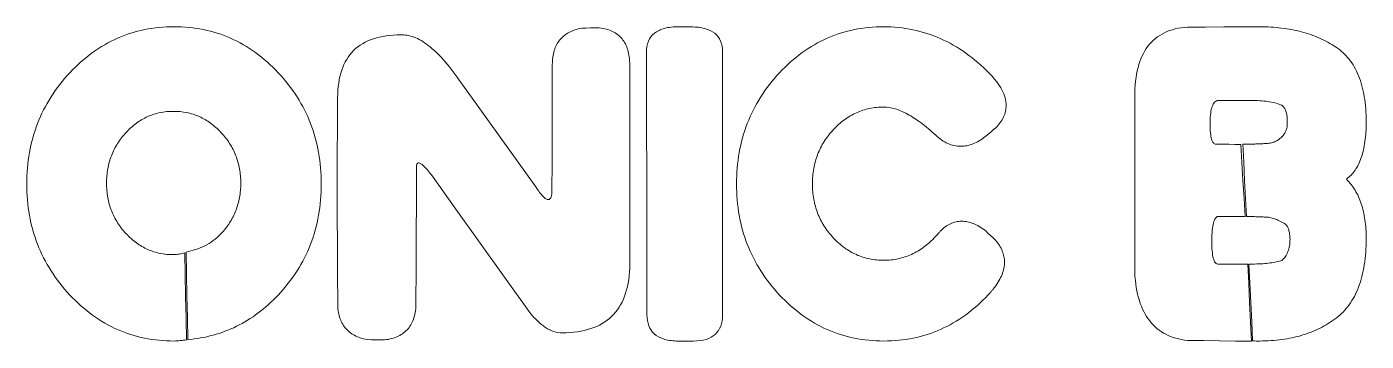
# Model space of a CAD drawing. Header units: millimetres. Extents: x 8 to 95, y 4 to 126.
# Drawn here: x 36.85 to 44.9, y 61.23 to 63.12 of the extents above; entities that cross this region are included whole.
import ezdxf

# ---------------------------------------------------------------- set-up
doc = ezdxf.new("R2010")
doc.units = ezdxf.units.MM
doc.header["$MEASUREMENT"] = 0
doc.layers.add('text outlines', color=7, linetype='Continuous', lineweight=0)

# ---------------------------------------------------------------- blocks, each defined once
blk = doc.blocks.new('Block_2')
at = {"layer": 'text outlines', "color": 7, "lineweight": 9}
for points, knots in [([(38.6173, 62.1782), (38.6173, 62.2435), (38.6119, 62.3065), (38.6011, 62.3671), (38.5903, 62.4277), (38.5741, 62.4858), (38.5526, 62.5416), (38.531, 62.5974), (38.504, 62.6507), (38.4717, 62.7017), (38.4393, 62.7526), (38.4015, 62.8011), (38.3584, 62.8472), (38.3152, 62.8934), (38.2698, 62.9337), (38.2222, 62.9683), (38.1745, 63.0029), (38.1246, 63.0317), (38.0725, 63.0548), (38.0203, 63.0778), (37.9659, 63.0951), (37.9093, 63.1066), (37.8526, 63.1181), (37.7937, 63.1238), (37.7326, 63.1238), (37.6714, 63.1238), (37.6125, 63.1181), (37.5558, 63.1066), (37.4991, 63.0951), (37.4447, 63.0778), (37.3925, 63.0548), (37.3404, 63.0317), (37.2905, 63.0029), (37.2428, 62.9683), (37.1952, 62.9337), (37.1498, 62.8934), (37.1066, 62.8472), (37.0635, 62.8011), (37.0257, 62.7526), (36.9933, 62.7017), (36.961, 62.6507), (36.934, 62.5974), (36.9124, 62.5416), (36.8909, 62.4858), (36.8747, 62.4277), (36.8639, 62.3671), (36.8531, 62.3065), (36.8477, 62.2435), (36.8477, 62.1782), (36.8477, 62.1129), (36.8531, 62.05), (36.8639, 61.9895), (36.8747, 61.9291), (36.8909, 61.871), (36.9124, 61.8153), (36.934, 61.7596), (36.961, 61.7063), (36.9933, 61.6554), (37.0257, 61.6045), (37.0635, 61.556), (37.1066, 61.5098), (37.1498, 61.4637), (37.1952, 61.4234), (37.2428, 61.3888), (37.2905, 61.3543), (37.3404, 61.3254), (37.3925, 61.3024), (37.4447, 61.2793), (37.4991, 61.262), (37.5558, 61.2505), (37.6125, 61.2389), (37.6714, 61.2332), (37.7326, 61.2332), (37.7397, 61.2332), (37.7462, 61.2334), (37.7524, 61.2339), (37.7586, 61.2343), (37.7644, 61.235), (37.7702, 61.2357), (37.776, 61.2364), (37.7818, 61.2371), (37.7878, 61.2379), (37.7939, 61.2387), (37.8002, 61.2394), (37.8071, 61.24), (37.8071, 61.24), (37.8047, 61.371), (37.8047, 61.371), (37.8047, 61.371), (37.8023, 61.5019), (37.8023, 61.5019), (37.8023, 61.5019), (37.7999, 61.6328), (37.7999, 61.6328), (37.7999, 61.6328), (37.7975, 61.7637), (37.7975, 61.7637), (37.7911, 61.7624), (37.7853, 61.7611), (37.7798, 61.7598), (37.7743, 61.7585), (37.7691, 61.7573), (37.7638, 61.7563), (37.7585, 61.7552), (37.7532, 61.7543), (37.7474, 61.7537), (37.7417, 61.7531), (37.7355, 61.7527), (37.7286, 61.7527), (37.7009, 61.7527), (37.6743, 61.7553), (37.6486, 61.7606), (37.6229, 61.7658), (37.5983, 61.7737), (37.5746, 61.7842), (37.5509, 61.7947), (37.5283, 61.8079), (37.5067, 61.8236), (37.485, 61.8394), (37.4644, 61.8578), (37.4447, 61.8788), (37.4251, 61.8997), (37.4079, 61.9217), (37.3932, 61.9449), (37.3785, 61.968), (37.3662, 61.9922), (37.3564, 62.0175), (37.3466, 62.0428), (37.3392, 62.0692), (37.3343, 62.0966), (37.3294, 62.1241), (37.3269, 62.1527), (37.3269, 62.1823), (37.3269, 62.2121), (37.3294, 62.2408), (37.3343, 62.2685), (37.3392, 62.2961), (37.3466, 62.3227), (37.3564, 62.3482), (37.3662, 62.3737), (37.3785, 62.3981), (37.3932, 62.4214), (37.4079, 62.4448), (37.4251, 62.467), (37.4447, 62.4882), (37.4644, 62.5093), (37.485, 62.5278), (37.5067, 62.5436), (37.5283, 62.5595), (37.5509, 62.5727), (37.5746, 62.5833), (37.5983, 62.5938), (37.6229, 62.6018), (37.6486, 62.6071), (37.6743, 62.6123), (37.7009, 62.615), (37.7286, 62.615), (37.7565, 62.615), (37.7833, 62.6123), (37.8092, 62.6071), (37.835, 62.6018), (37.8598, 62.5938), (37.8837, 62.5833), (37.9075, 62.5727), (37.9303, 62.5595), (37.9521, 62.5436), (37.9739, 62.5278), (37.9948, 62.5093), (38.0146, 62.4882), (38.0344, 62.467), (38.0517, 62.4448), (38.0666, 62.4214), (38.0814, 62.3981), (38.0938, 62.3737), (38.1037, 62.3482), (38.1136, 62.3227), (38.121, 62.2961), (38.126, 62.2685), (38.1309, 62.2408), (38.1334, 62.2121), (38.1334, 62.1823), (38.1334, 62.1527), (38.1309, 62.1241), (38.126, 62.0966), (38.121, 62.0692), (38.1136, 62.0428), (38.1037, 62.0175), (38.0938, 61.9922), (38.0814, 61.968), (38.0666, 61.9449), (38.0517, 61.9217), (38.0344, 61.8997), (38.0146, 61.8788), (37.9996, 61.863), (37.984, 61.8491), (37.9676, 61.837), (37.9513, 61.8249), (37.9343, 61.8145), (37.9167, 61.8057), (37.8992, 61.7968), (37.881, 61.7894), (37.8624, 61.7832), (37.8438, 61.7771), (37.8247, 61.7722), (37.8053, 61.7683), (37.8053, 61.7683), (37.8077, 61.6365), (37.8077, 61.6365), (37.8077, 61.6365), (37.8102, 61.5048), (37.8102, 61.5048), (37.8102, 61.5048), (37.8127, 61.373), (37.8127, 61.373), (37.8127, 61.373), (37.8152, 61.2413), (37.8152, 61.2413), (37.8673, 61.246), (37.9178, 61.255), (37.9666, 61.2684), (38.0154, 61.2817), (38.0625, 61.2994), (38.1078, 61.3216), (38.1532, 61.3438), (38.1968, 61.3705), (38.2385, 61.4019), (38.2803, 61.4332), (38.3203, 61.4691), (38.3584, 61.5098), (38.4015, 61.556), (38.4393, 61.6045), (38.4717, 61.6554), (38.504, 61.7063), (38.531, 61.7596), (38.5526, 61.8153), (38.5741, 61.871), (38.5903, 61.9291), (38.6011, 61.9895), (38.6119, 62.05), (38.6173, 62.1129), (38.6173, 62.1782)], [0, 0, 0, 0, 1, 1, 1, 2, 2, 2, 3, 3, 3, 4, 4, 4, 5, 5, 5, 6, 6, 6, 7, 7, 7, 8, 8, 8, 9, 9, 9, 10, 10, 10, 11, 11, 11, 12, 12, 12, 13, 13, 13, 14, 14, 14, 15, 15, 15, 16, 16, 16, 17, 17, 17, 18, 18, 18, 19, 19, 19, 20, 20, 20, 21, 21, 21, 22, 22, 22, 23, 23, 23, 24, 24, 24, 25, 25, 25, 26, 26, 26, 27, 27, 27, 28, 28, 28, 29, 29, 29, 30, 30, 30, 31, 31, 31, 32, 32, 32, 33, 33, 33, 34, 34, 34, 35, 35, 35, 36, 36, 36, 37, 37, 37, 38, 38, 38, 39, 39, 39, 40, 40, 40, 41, 41, 41, 42, 42, 42, 43, 43, 43, 44, 44, 44, 45, 45, 45, 46, 46, 46, 47, 47, 47, 48, 48, 48, 49, 49, 49, 50, 50, 50, 51, 51, 51, 52, 52, 52, 53, 53, 53, 54, 54, 54, 55, 55, 55, 56, 56, 56, 57, 57, 57, 58, 58, 58, 59, 59, 59, 60, 60, 60, 61, 61, 61, 62, 62, 62, 63, 63, 63, 64, 64, 64, 65, 65, 65, 66, 66, 66, 67, 67, 67, 68, 68, 68, 69, 69, 69, 70, 70, 70, 71, 71, 71, 72, 72, 72, 73, 73, 73, 74, 74, 74, 75, 75, 75, 76, 76, 76, 77, 77, 77, 78, 78, 78, 79, 79, 79, 80, 80, 80, 80]), ([(40.4707, 61.6724), (40.4682, 61.6078), (40.4577, 61.5513), (40.4395, 61.5027), (40.4213, 61.4542), (40.3952, 61.4136), (40.3613, 61.3811), (40.3274, 61.3486), (40.2857, 61.3241), (40.2362, 61.3076), (40.1866, 61.2911), (40.1292, 61.2826), (40.064, 61.2821), (40.0476, 61.2821), (40.0311, 61.2848), (40.0146, 61.2903), (39.998, 61.2958), (39.9813, 61.3039), (39.9646, 61.3149), (39.9479, 61.3258), (39.931, 61.3394), (39.9141, 61.3558), (39.8972, 61.3721), (39.8803, 61.3912), (39.8632, 61.413), (39.8632, 61.413), (39.7171, 61.6178), (39.7171, 61.6178), (39.7171, 61.6178), (39.571, 61.8226), (39.571, 61.8226), (39.571, 61.8226), (39.4249, 62.0274), (39.4249, 62.0274), (39.4249, 62.0274), (39.2787, 62.2322), (39.2787, 62.2322), (39.2694, 62.2444), (39.2608, 62.255), (39.2529, 62.2641), (39.245, 62.2732), (39.2379, 62.2808), (39.2314, 62.2868), (39.225, 62.2929), (39.2193, 62.2974), (39.2143, 62.3004), (39.2094, 62.3034), (39.2051, 62.3049), (39.2016, 62.3049), (39.1996, 62.3049), (39.1979, 62.3045), (39.1964, 62.3036), (39.1949, 62.3027), (39.1936, 62.3013), (39.1926, 62.2995), (39.1915, 62.2976), (39.1907, 62.2953), (39.1901, 62.2926), (39.1895, 62.2898), (39.1891, 62.2866), (39.189, 62.2829), (39.189, 62.2829), (39.1883, 62.0779), (39.1883, 62.0779), (39.1883, 62.0779), (39.1875, 61.8729), (39.1875, 61.8729), (39.1875, 61.8729), (39.1868, 61.6679), (39.1868, 61.6679), (39.1868, 61.6679), (39.1861, 61.463), (39.1861, 61.463), (39.1859, 61.4296), (39.1818, 61.4), (39.1739, 61.374), (39.166, 61.348), (39.1542, 61.3258), (39.1385, 61.3072), (39.1228, 61.2885), (39.1032, 61.2736), (39.0797, 61.2624), (39.0563, 61.2511), (39.0289, 61.2436), (38.9976, 61.2397), (38.9976, 61.2397), (38.9713, 61.2402), (38.9713, 61.2402), (38.9713, 61.2402), (38.945, 61.2407), (38.945, 61.2407), (38.945, 61.2407), (38.9187, 61.2413), (38.9187, 61.2413), (38.9187, 61.2413), (38.8924, 61.2418), (38.8924, 61.2418), (38.8633, 61.2472), (38.8377, 61.2558), (38.8158, 61.2676), (38.7939, 61.2794), (38.7756, 61.2944), (38.7609, 61.3126), (38.7461, 61.3308), (38.735, 61.3521), (38.7275, 61.3767), (38.7199, 61.4012), (38.716, 61.4289), (38.7156, 61.4599), (38.7156, 61.4599), (38.7149, 61.635), (38.7149, 61.635), (38.7149, 61.635), (38.7142, 61.8101), (38.7142, 61.8101), (38.7142, 61.8101), (38.7134, 61.9851), (38.7134, 61.9851), (38.7134, 61.9851), (38.7127, 62.1602), (38.7127, 62.1602), (38.7127, 62.1602), (38.7127, 62.1652), (38.7127, 62.1652), (38.7127, 62.1652), (38.7127, 62.1702), (38.7127, 62.1702), (38.7127, 62.1702), (38.7127, 62.1752), (38.7127, 62.1752), (38.7127, 62.1752), (38.7127, 62.1802), (38.7127, 62.1802), (38.7127, 62.2031), (38.7128, 62.2311), (38.7129, 62.2641), (38.713, 62.297), (38.7131, 62.3351), (38.7133, 62.3781), (38.7135, 62.4211), (38.7138, 62.4692), (38.7141, 62.5223), (38.7144, 62.5754), (38.7147, 62.6335), (38.7151, 62.6966), (38.7156, 62.7598), (38.7238, 62.815), (38.7398, 62.8623), (38.7559, 62.9097), (38.7797, 62.9491), (38.8114, 62.9807), (38.8431, 63.0122), (38.8826, 63.0358), (38.9299, 63.0516), (38.9772, 63.0674), (39.0323, 63.0753), (39.0953, 63.0753), (39.0953, 63.0753), (39.0972, 63.0753), (39.0972, 63.0753), (39.0972, 63.0753), (39.0992, 63.0753), (39.0992, 63.0753), (39.0992, 63.0753), (39.1011, 63.0753), (39.1011, 63.0753), (39.1011, 63.0753), (39.103, 63.0753), (39.103, 63.0753), (39.1294, 63.0753), (39.1566, 63.0692), (39.1847, 63.0572), (39.2127, 63.0451), (39.2415, 63.027), (39.2711, 63.0029), (39.3007, 62.9787), (39.3311, 62.9486), (39.3624, 62.9123), (39.3936, 62.8761), (39.4256, 62.8338), (39.4584, 62.7855), (39.4584, 62.7855), (39.5702, 62.6292), (39.5702, 62.6292), (39.5702, 62.6292), (39.682, 62.4729), (39.682, 62.4729), (39.682, 62.4729), (39.7938, 62.3166), (39.7938, 62.3166), (39.7938, 62.3166), (39.9056, 62.1602), (39.9056, 62.1602), (39.914, 62.1475), (39.9218, 62.1364), (39.9292, 62.1268), (39.9365, 62.1173), (39.9433, 62.1094), (39.9496, 62.1031), (39.9558, 62.0967), (39.9616, 62.092), (39.9668, 62.0888), (39.9721, 62.0857), (39.9768, 62.0841), (39.981, 62.0841), (39.9841, 62.0841), (39.9868, 62.085), (39.9893, 62.0868), (39.9917, 62.0885), (39.9939, 62.0912), (39.9957, 62.0948), (39.9976, 62.0984), (39.9992, 62.1028), (40.0004, 62.1082), (40.0016, 62.1136), (40.0026, 62.1199), (40.0032, 62.1272), (40.0032, 62.1272), (40.0037, 62.3198), (40.0037, 62.3198), (40.0037, 62.3198), (40.0042, 62.5123), (40.0042, 62.5123), (40.0042, 62.5123), (40.0047, 62.7049), (40.0047, 62.7049), (40.0047, 62.7049), (40.0051, 62.8975), (40.0051, 62.8975), (40.0054, 62.9284), (40.0093, 62.9561), (40.0169, 62.9806), (40.0244, 63.0052), (40.0355, 63.0265), (40.0502, 63.0446), (40.065, 63.0628), (40.0833, 63.0778), (40.1052, 63.0896), (40.1272, 63.1014), (40.1527, 63.1101), (40.1819, 63.1156), (40.1819, 63.1156), (40.2082, 63.1161), (40.2082, 63.1161), (40.2082, 63.1161), (40.2345, 63.1166), (40.2345, 63.1166), (40.2345, 63.1166), (40.2608, 63.1171), (40.2608, 63.1171), (40.2608, 63.1171), (40.2871, 63.1176), (40.2871, 63.1176), (40.3176, 63.1139), (40.3442, 63.1065), (40.3671, 63.0954), (40.39, 63.0843), (40.409, 63.0695), (40.4243, 63.051), (40.4396, 63.0325), (40.4512, 63.0102), (40.4589, 62.9843), (40.4666, 62.9584), (40.4706, 62.9288), (40.4707, 62.8954), (40.4707, 62.8954), (40.4707, 62.5897), (40.4707, 62.5897), (40.4707, 62.5897), (40.4707, 62.2839), (40.4707, 62.2839), (40.4707, 62.2839), (40.4707, 61.9782), (40.4707, 61.9782), (40.4707, 61.9782), (40.4707, 61.6724), (40.4707, 61.6724)], [0, 0, 0, 0, 1, 1, 1, 2, 2, 2, 3, 3, 3, 4, 4, 4, 5, 5, 5, 6, 6, 6, 7, 7, 7, 8, 8, 8, 9, 9, 9, 10, 10, 10, 11, 11, 11, 12, 12, 12, 13, 13, 13, 14, 14, 14, 15, 15, 15, 16, 16, 16, 17, 17, 17, 18, 18, 18, 19, 19, 19, 20, 20, 20, 21, 21, 21, 22, 22, 22, 23, 23, 23, 24, 24, 24, 25, 25, 25, 26, 26, 26, 27, 27, 27, 28, 28, 28, 29, 29, 29, 30, 30, 30, 31, 31, 31, 32, 32, 32, 33, 33, 33, 34, 34, 34, 35, 35, 35, 36, 36, 36, 37, 37, 37, 38, 38, 38, 39, 39, 39, 40, 40, 40, 41, 41, 41, 42, 42, 42, 43, 43, 43, 44, 44, 44, 45, 45, 45, 46, 46, 46, 47, 47, 47, 48, 48, 48, 49, 49, 49, 50, 50, 50, 51, 51, 51, 52, 52, 52, 53, 53, 53, 54, 54, 54, 55, 55, 55, 56, 56, 56, 57, 57, 57, 58, 58, 58, 59, 59, 59, 60, 60, 60, 61, 61, 61, 62, 62, 62, 63, 63, 63, 64, 64, 64, 65, 65, 65, 66, 66, 66, 67, 67, 67, 68, 68, 68, 69, 69, 69, 70, 70, 70, 71, 71, 71, 72, 72, 72, 73, 73, 73, 74, 74, 74, 75, 75, 75, 76, 76, 76, 77, 77, 77, 78, 78, 78, 79, 79, 79, 80, 80, 80, 81, 81, 81, 82, 82, 82, 83, 83, 83, 84, 84, 84, 85, 85, 85, 86, 86, 86, 87, 87, 87, 88, 88, 88, 89, 89, 89, 90, 90, 90, 91, 91, 91, 92, 92, 92, 92]), ([(41.0282, 61.393), (41.028, 61.3664), (41.0242, 61.3431), (41.0169, 61.3231), (41.0095, 61.3032), (40.9985, 61.2865), (40.984, 61.2732), (40.9694, 61.2598), (40.9512, 61.2498), (40.9294, 61.2432), (40.9077, 61.2365), (40.8823, 61.2332), (40.8533, 61.2332), (40.8533, 61.2332), (40.8275, 61.2332), (40.8275, 61.2332), (40.8275, 61.2332), (40.8016, 61.2332), (40.8016, 61.2332), (40.8016, 61.2332), (40.7758, 61.2332), (40.7758, 61.2332), (40.7758, 61.2332), (40.75, 61.2332), (40.75, 61.2332), (40.7206, 61.2343), (40.695, 61.2384), (40.673, 61.2456), (40.651, 61.2527), (40.6327, 61.2629), (40.618, 61.2761), (40.6034, 61.2894), (40.5924, 61.3056), (40.5851, 61.3249), (40.5778, 61.3442), (40.5741, 61.3666), (40.5741, 61.392), (40.5741, 61.392), (40.5731, 61.7861), (40.5731, 61.7861), (40.5731, 61.7861), (40.5722, 62.1802), (40.5722, 62.1802), (40.5722, 62.1802), (40.5713, 62.5743), (40.5713, 62.5743), (40.5713, 62.5743), (40.5703, 62.9685), (40.5703, 62.9685), (40.5703, 62.9944), (40.5744, 63.0171), (40.5825, 63.0365), (40.5906, 63.0559), (40.6028, 63.0721), (40.619, 63.085), (40.6353, 63.098), (40.6556, 63.1077), (40.68, 63.1141), (40.7043, 63.1206), (40.7328, 63.1238), (40.7653, 63.1238), (40.7653, 63.1238), (40.7837, 63.1236), (40.7837, 63.1236), (40.7837, 63.1236), (40.8021, 63.1233), (40.8021, 63.1233), (40.8021, 63.1233), (40.8205, 63.1231), (40.8205, 63.1231), (40.8205, 63.1231), (40.8389, 63.1228), (40.8389, 63.1228), (40.8704, 63.1228), (40.898, 63.1197), (40.9216, 63.1134), (40.9453, 63.1071), (40.965, 63.0976), (40.9808, 63.085), (40.9966, 63.0724), (41.0084, 63.0567), (41.0163, 63.0378), (41.0242, 63.0189), (41.0282, 62.9968), (41.0282, 62.9716), (41.0282, 62.9716), (41.0282, 62.5769), (41.0282, 62.5769), (41.0282, 62.5769), (41.0282, 62.1823), (41.0282, 62.1823), (41.0282, 62.1823), (41.0282, 61.7877), (41.0282, 61.7877), (41.0282, 61.7877), (41.0282, 61.393), (41.0282, 61.393)], [0, 0, 0, 0, 1, 1, 1, 2, 2, 2, 3, 3, 3, 4, 4, 4, 5, 5, 5, 6, 6, 6, 7, 7, 7, 8, 8, 8, 9, 9, 9, 10, 10, 10, 11, 11, 11, 12, 12, 12, 13, 13, 13, 14, 14, 14, 15, 15, 15, 16, 16, 16, 17, 17, 17, 18, 18, 18, 19, 19, 19, 20, 20, 20, 21, 21, 21, 22, 22, 22, 23, 23, 23, 24, 24, 24, 25, 25, 25, 26, 26, 26, 27, 27, 27, 28, 28, 28, 29, 29, 29, 30, 30, 30, 31, 31, 31, 32, 32, 32, 32]), ([(42.6623, 61.556), (42.6576, 61.5501), (42.6533, 61.5448), (42.6494, 61.54), (42.6454, 61.5351), (42.6419, 61.5308), (42.6387, 61.527), (42.6354, 61.5232), (42.6326, 61.52), (42.6301, 61.5172), (42.6276, 61.5145), (42.6255, 61.5122), (42.6238, 61.5105), (42.5804, 61.4643), (42.5349, 61.4239), (42.4871, 61.3893), (42.4393, 61.3546), (42.3893, 61.3257), (42.3371, 61.3026), (42.2848, 61.2795), (42.2304, 61.2621), (42.1737, 61.2505), (42.117, 61.239), (42.0581, 61.2332), (41.9969, 61.2332), (41.9357, 61.2332), (41.8768, 61.2389), (41.8201, 61.2505), (41.7634, 61.262), (41.709, 61.2793), (41.6569, 61.3024), (41.6047, 61.3254), (41.5548, 61.3543), (41.5071, 61.3888), (41.4595, 61.4234), (41.4141, 61.4637), (41.3709, 61.5098), (41.3278, 61.556), (41.29, 61.6045), (41.2577, 61.6554), (41.2253, 61.7063), (41.1983, 61.7596), (41.1768, 61.8153), (41.1552, 61.871), (41.139, 61.9291), (41.1282, 61.9895), (41.1174, 62.05), (41.112, 62.1129), (41.112, 62.1782), (41.112, 62.2435), (41.1174, 62.3065), (41.1282, 62.3671), (41.139, 62.4277), (41.1552, 62.4858), (41.1768, 62.5416), (41.1983, 62.5974), (41.2253, 62.6507), (41.2577, 62.7017), (41.29, 62.7526), (41.3278, 62.8011), (41.3709, 62.8472), (41.4141, 62.8934), (41.4595, 62.9337), (41.5071, 62.9683), (41.5548, 63.0029), (41.6047, 63.0317), (41.6569, 63.0548), (41.709, 63.0778), (41.7634, 63.0951), (41.8201, 63.1066), (41.8768, 63.1181), (41.9357, 63.1238), (41.9969, 63.1238), (42.0573, 63.1237), (42.1157, 63.1177), (42.1723, 63.1059), (42.2289, 63.0941), (42.2837, 63.0765), (42.3366, 63.053), (42.3894, 63.0296), (42.4405, 63.0004), (42.4896, 62.9653), (42.5388, 62.9303), (42.5861, 62.8894), (42.6315, 62.8427), (42.6482, 62.8259), (42.6628, 62.8093), (42.6754, 62.793), (42.6879, 62.7766), (42.6984, 62.7604), (42.7068, 62.7445), (42.7152, 62.7285), (42.7214, 62.7128), (42.7256, 62.6972), (42.7298, 62.6817), (42.7319, 62.6663), (42.7319, 62.6512), (42.7319, 62.6391), (42.7306, 62.6272), (42.7281, 62.6156), (42.7255, 62.6039), (42.7216, 62.5924), (42.7164, 62.5811), (42.7113, 62.5699), (42.7048, 62.5588), (42.6971, 62.5479), (42.6894, 62.537), (42.6804, 62.5263), (42.6701, 62.5158), (42.6701, 62.5158), (42.6546, 62.5028), (42.6546, 62.5028), (42.6546, 62.5028), (42.6392, 62.4898), (42.6392, 62.4898), (42.6392, 62.4898), (42.6237, 62.4768), (42.6237, 62.4768), (42.6237, 62.4768), (42.6083, 62.4638), (42.6083, 62.4638), (42.5955, 62.4539), (42.5829, 62.4452), (42.5703, 62.4378), (42.5577, 62.4304), (42.5452, 62.4242), (42.5327, 62.4193), (42.5202, 62.4143), (42.5078, 62.4106), (42.4954, 62.4082), (42.4831, 62.4057), (42.4708, 62.4045), (42.4586, 62.4045), (42.4453, 62.4045), (42.4323, 62.4059), (42.4195, 62.4087), (42.4066, 62.4115), (42.394, 62.4157), (42.3815, 62.4213), (42.3691, 62.4268), (42.3568, 62.4338), (42.3447, 62.4421), (42.3326, 62.4505), (42.3206, 62.4602), (42.3089, 62.4713), (42.2783, 62.4995), (42.2488, 62.5242), (42.2205, 62.5453), (42.1922, 62.5664), (42.1651, 62.5841), (42.1391, 62.5982), (42.1131, 62.6123), (42.0882, 62.6228), (42.0646, 62.6299), (42.0409, 62.637), (42.0183, 62.6405), (41.9969, 62.6405), (41.9674, 62.6405), (41.939, 62.6377), (41.9116, 62.632), (41.8843, 62.6264), (41.858, 62.6179), (41.8328, 62.6066), (41.8076, 62.5954), (41.7834, 62.5813), (41.7603, 62.5643), (41.7372, 62.5474), (41.7151, 62.5277), (41.6941, 62.5051), (41.6731, 62.4825), (41.6547, 62.4588), (41.6389, 62.4339), (41.6232, 62.4089), (41.61, 62.3828), (41.5995, 62.3556), (41.589, 62.3283), (41.5811, 62.2999), (41.5759, 62.2703), (41.5706, 62.2408), (41.568, 62.21), (41.568, 62.1782), (41.568, 62.1466), (41.5706, 62.1161), (41.5759, 62.0868), (41.5811, 62.0575), (41.5889, 62.0294), (41.5994, 62.0024), (41.6099, 61.9754), (41.6229, 61.9495), (41.6386, 61.9248), (41.6543, 61.9001), (41.6727, 61.8765), (41.6936, 61.854), (41.7145, 61.8315), (41.7365, 61.8118), (41.7596, 61.7949), (41.7827, 61.7781), (41.8069, 61.764), (41.8322, 61.7527), (41.8575, 61.7415), (41.8838, 61.733), (41.9113, 61.7274), (41.9388, 61.7217), (41.9673, 61.7189), (41.9969, 61.7189), (42.0265, 61.7189), (42.0552, 61.7219), (42.0829, 61.7278), (42.1107, 61.7338), (42.1375, 61.7427), (42.1634, 61.7546), (42.1893, 61.7665), (42.2143, 61.7814), (42.2384, 61.7993), (42.2625, 61.8172), (42.2856, 61.838), (42.3078, 61.8619), (42.3088, 61.8626), (42.3102, 61.8638), (42.3118, 61.8654), (42.3135, 61.867), (42.3155, 61.8692), (42.3178, 61.8718), (42.3201, 61.8744), (42.3228, 61.8776), (42.3258, 61.8812), (42.3289, 61.8848), (42.3322, 61.8889), (42.3359, 61.8936), (42.3457, 61.9036), (42.3558, 61.9123), (42.3661, 61.9199), (42.3764, 61.9274), (42.3869, 61.9337), (42.3977, 61.9387), (42.4085, 61.9438), (42.4195, 61.9476), (42.4308, 61.9501), (42.442, 61.9526), (42.4535, 61.9539), (42.4653, 61.9539), (42.4766, 61.9539), (42.488, 61.9527), (42.4995, 61.9504), (42.5111, 61.9481), (42.5227, 61.9446), (42.5346, 61.9399), (42.5464, 61.9352), (42.5584, 61.9294), (42.5705, 61.9223), (42.5826, 61.9153), (42.5948, 61.9071), (42.6072, 61.8977), (42.6072, 61.8977), (42.6227, 61.8829), (42.6227, 61.8829), (42.6227, 61.8829), (42.6381, 61.8681), (42.6381, 61.8681), (42.6381, 61.8681), (42.6536, 61.8533), (42.6536, 61.8533), (42.6536, 61.8533), (42.6691, 61.8385), (42.6691, 61.8385), (42.6779, 61.8281), (42.6857, 61.8175), (42.6923, 61.8069), (42.699, 61.7962), (42.7045, 61.7855), (42.709, 61.7747), (42.7134, 61.7638), (42.7167, 61.7528), (42.719, 61.7418), (42.7212, 61.7307), (42.7223, 61.7195), (42.7223, 61.7082), (42.7223, 61.6961), (42.721, 61.6838), (42.7185, 61.6714), (42.716, 61.659), (42.7123, 61.6465), (42.7073, 61.6338), (42.7023, 61.6211), (42.6961, 61.6083), (42.6886, 61.5953), (42.6811, 61.5824), (42.6723, 61.5692), (42.6623, 61.556)], [0, 0, 0, 0, 1, 1, 1, 2, 2, 2, 3, 3, 3, 4, 4, 4, 5, 5, 5, 6, 6, 6, 7, 7, 7, 8, 8, 8, 9, 9, 9, 10, 10, 10, 11, 11, 11, 12, 12, 12, 13, 13, 13, 14, 14, 14, 15, 15, 15, 16, 16, 16, 17, 17, 17, 18, 18, 18, 19, 19, 19, 20, 20, 20, 21, 21, 21, 22, 22, 22, 23, 23, 23, 24, 24, 24, 25, 25, 25, 26, 26, 26, 27, 27, 27, 28, 28, 28, 29, 29, 29, 30, 30, 30, 31, 31, 31, 32, 32, 32, 33, 33, 33, 34, 34, 34, 35, 35, 35, 36, 36, 36, 37, 37, 37, 38, 38, 38, 39, 39, 39, 40, 40, 40, 41, 41, 41, 42, 42, 42, 43, 43, 43, 44, 44, 44, 45, 45, 45, 46, 46, 46, 47, 47, 47, 48, 48, 48, 49, 49, 49, 50, 50, 50, 51, 51, 51, 52, 52, 52, 53, 53, 53, 54, 54, 54, 55, 55, 55, 56, 56, 56, 57, 57, 57, 58, 58, 58, 59, 59, 59, 60, 60, 60, 61, 61, 61, 62, 62, 62, 63, 63, 63, 64, 64, 64, 65, 65, 65, 66, 66, 66, 67, 67, 67, 68, 68, 68, 69, 69, 69, 70, 70, 70, 71, 71, 71, 72, 72, 72, 73, 73, 73, 74, 74, 74, 75, 75, 75, 76, 76, 76, 77, 77, 77, 78, 78, 78, 79, 79, 79, 80, 80, 80, 81, 81, 81, 82, 82, 82, 83, 83, 83, 84, 84, 84, 85, 85, 85, 86, 86, 86, 87, 87, 87, 88, 88, 88, 89, 89, 89, 90, 90, 90, 91, 91, 91, 92, 92, 92, 93, 93, 93, 94, 94, 94, 95, 95, 95, 96, 96, 96, 96]), ([(44.8955, 62.5516), (44.8955, 62.6065), (44.8916, 62.657), (44.884, 62.7032), (44.8763, 62.7494), (44.8649, 62.7913), (44.8496, 62.8289), (44.8343, 62.8664), (44.8151, 62.8996), (44.7922, 62.9285), (44.7692, 62.9574), (44.7424, 62.982), (44.7118, 63.0022), (44.6813, 63.0226), (44.6488, 63.0403), (44.6145, 63.0555), (44.5803, 63.0707), (44.5441, 63.0834), (44.5062, 63.0935), (44.4682, 63.1036), (44.4283, 63.1112), (44.3867, 63.1163), (44.345, 63.1213), (44.3014, 63.1238), (44.256, 63.1238), (44.256, 63.1238), (44.1476, 63.1233), (44.1476, 63.1233), (44.1476, 63.1233), (44.0392, 63.1228), (44.0392, 63.1228), (44.0392, 63.1228), (43.9307, 63.1223), (43.9307, 63.1223), (43.9307, 63.1223), (43.8223, 63.1218), (43.8223, 63.1218), (43.7693, 63.1182), (43.723, 63.1069), (43.6833, 63.0877), (43.6435, 63.0684), (43.6104, 63.0414), (43.5839, 63.0065), (43.5575, 62.9716), (43.5376, 62.9288), (43.5244, 62.8782), (43.5111, 62.8276), (43.5045, 62.7692), (43.5045, 62.7028), (43.5045, 62.7028), (43.5045, 62.4381), (43.5045, 62.4381), (43.5045, 62.4381), (43.5045, 62.1733), (43.5045, 62.1733), (43.5045, 62.1733), (43.5045, 61.9086), (43.5045, 61.9086), (43.5045, 61.9086), (43.5045, 61.6438), (43.5045, 61.6438), (43.5081, 61.581), (43.5173, 61.5255), (43.5323, 61.4771), (43.5473, 61.4287), (43.568, 61.3876), (43.5944, 61.3537), (43.6208, 61.3197), (43.653, 61.293), (43.6908, 61.2735), (43.7286, 61.254), (43.7722, 61.2417), (43.8214, 61.2366), (43.8214, 61.2366), (43.9175, 61.2354), (43.9175, 61.2354), (43.9175, 61.2354), (44.0136, 61.2342), (44.0136, 61.2342), (44.0136, 61.2342), (44.1097, 61.233), (44.1097, 61.233), (44.1097, 61.233), (44.2058, 61.2318), (44.2058, 61.2318), (44.2058, 61.2318), (44.2003, 61.348), (44.2003, 61.348), (44.2003, 61.348), (44.1948, 61.4642), (44.1948, 61.4642), (44.1948, 61.4642), (44.1893, 61.5803), (44.1893, 61.5803), (44.1893, 61.5803), (44.1838, 61.6965), (44.1838, 61.6965), (44.1838, 61.6965), (44.1386, 61.6965), (44.1386, 61.6965), (44.1386, 61.6965), (44.0934, 61.6965), (44.0934, 61.6965), (44.0934, 61.6965), (44.0482, 61.6965), (44.0482, 61.6965), (44.0482, 61.6965), (44.003, 61.6965), (44.003, 61.6965), (43.9972, 61.6965), (43.9921, 61.6995), (43.9877, 61.7053), (43.9833, 61.7112), (43.9796, 61.7199), (43.9766, 61.7316), (43.9736, 61.7433), (43.9714, 61.7578), (43.9698, 61.7753), (43.9682, 61.7928), (43.9673, 61.8132), (43.9672, 61.8364), (43.9676, 61.86), (43.9688, 61.8808), (43.9706, 61.8987), (43.9724, 61.9166), (43.9749, 61.9316), (43.978, 61.9438), (43.9812, 61.956), (43.985, 61.9653), (43.9895, 61.9718), (43.9939, 61.9782), (43.9991, 61.9818), (44.0049, 61.9825), (44.0049, 61.9825), (44.0459, 61.9826), (44.0459, 61.9826), (44.0459, 61.9826), (44.0868, 61.9827), (44.0868, 61.9827), (44.0868, 61.9827), (44.1278, 61.9829), (44.1278, 61.9829), (44.1278, 61.9829), (44.1688, 61.983), (44.1688, 61.983), (44.1688, 61.983), (44.1619, 62.0913), (44.1619, 62.0913), (44.1619, 62.0913), (44.155, 62.1996), (44.155, 62.1996), (44.155, 62.1996), (44.1482, 62.3079), (44.1482, 62.3079), (44.1482, 62.3079), (44.1413, 62.4162), (44.1413, 62.4162), (44.1413, 62.4162), (44.1058, 62.4164), (44.1058, 62.4164), (44.1058, 62.4164), (44.0702, 62.4167), (44.0702, 62.4167), (44.0702, 62.4167), (44.0346, 62.417), (44.0346, 62.417), (44.0346, 62.417), (43.999, 62.4172), (43.999, 62.4172), (43.999, 62.4172), (43.9974, 62.4172), (43.9974, 62.4172), (43.9974, 62.4172), (43.9957, 62.4172), (43.9957, 62.4172), (43.9957, 62.4172), (43.994, 62.4172), (43.994, 62.4172), (43.994, 62.4172), (43.9923, 62.4172), (43.9923, 62.4172), (43.9865, 62.4172), (43.9814, 62.4198), (43.9771, 62.4249), (43.9727, 62.4299), (43.9691, 62.4376), (43.9662, 62.4477), (43.9633, 62.4578), (43.9611, 62.4705), (43.9597, 62.4857), (43.9582, 62.5009), (43.9575, 62.5186), (43.9575, 62.5389), (43.9575, 62.5389), (43.9575, 62.542), (43.9575, 62.542), (43.9575, 62.542), (43.9575, 62.5452), (43.9575, 62.5452), (43.9575, 62.5452), (43.9575, 62.5484), (43.9575, 62.5484), (43.9575, 62.5484), (43.9575, 62.5516), (43.9575, 62.5516), (43.9577, 62.5717), (43.9588, 62.5894), (43.9609, 62.6048), (43.9629, 62.6203), (43.9659, 62.6333), (43.9698, 62.6441), (43.9738, 62.6549), (43.9787, 62.6633), (43.9845, 62.6694), (43.9903, 62.6755), (43.9971, 62.6793), (44.0049, 62.6808), (44.0049, 62.6808), (44.0575, 62.6808), (44.0575, 62.6808), (44.0575, 62.6808), (44.1101, 62.6808), (44.1101, 62.6808), (44.1101, 62.6808), (44.1628, 62.6808), (44.1628, 62.6808), (44.1628, 62.6808), (44.2154, 62.6808), (44.2154, 62.6808), (44.2343, 62.6805), (44.252, 62.6796), (44.2686, 62.6782), (44.2852, 62.6767), (44.3008, 62.6748), (44.3152, 62.6723), (44.3296, 62.6698), (44.3429, 62.6668), (44.3551, 62.6633), (44.3673, 62.6598), (44.3783, 62.6557), (44.3883, 62.6512), (44.3938, 62.6471), (44.3986, 62.6422), (44.4027, 62.6364), (44.4068, 62.6306), (44.4102, 62.6239), (44.413, 62.6163), (44.4157, 62.6087), (44.4178, 62.6002), (44.4192, 62.5909), (44.4205, 62.5816), (44.4212, 62.5713), (44.4212, 62.5602), (44.4212, 62.5581), (44.4212, 62.5559), (44.4212, 62.5536), (44.4211, 62.5514), (44.4211, 62.5491), (44.421, 62.5468), (44.4209, 62.5445), (44.4208, 62.5422), (44.4207, 62.5398), (44.4205, 62.5375), (44.4204, 62.5351), (44.4202, 62.5327), (44.4202, 62.5259), (44.4194, 62.5193), (44.4179, 62.5128), (44.4164, 62.5062), (44.4141, 62.4998), (44.411, 62.4934), (44.408, 62.4871), (44.4041, 62.4808), (44.3996, 62.4747), (44.395, 62.4685), (44.3896, 62.4625), (44.3835, 62.4565), (44.378, 62.4514), (44.3723, 62.4468), (44.3663, 62.4428), (44.3602, 62.4387), (44.3539, 62.4353), (44.3473, 62.4325), (44.3407, 62.4296), (44.3338, 62.4273), (44.3267, 62.4256), (44.3195, 62.4238), (44.312, 62.4227), (44.3043, 62.4221), (44.2966, 62.4215), (44.2888, 62.4209), (44.281, 62.4205), (44.2731, 62.42), (44.2652, 62.4196), (44.2572, 62.4193), (44.2493, 62.419), (44.2412, 62.4187), (44.2332, 62.4185), (44.2251, 62.4184), (44.2169, 62.4183), (44.2087, 62.4183), (44.2087, 62.4183), (44.2043, 62.4183), (44.2043, 62.4183), (44.2043, 62.4183), (44.2, 62.4183), (44.2, 62.4183), (44.2, 62.4183), (44.1956, 62.4183), (44.1956, 62.4183), (44.1956, 62.4183), (44.1913, 62.4183), (44.1913, 62.4183), (44.1913, 62.4183), (44.1819, 62.4182), (44.1819, 62.4182), (44.1819, 62.4182), (44.1726, 62.4182), (44.1726, 62.4182), (44.1726, 62.4182), (44.1632, 62.4181), (44.1632, 62.4181), (44.1632, 62.4181), (44.1539, 62.4181), (44.1539, 62.4181), (44.1539, 62.4181), (44.1594, 62.309), (44.1594, 62.309), (44.1594, 62.309), (44.1648, 62.1998), (44.1648, 62.1998), (44.1648, 62.1998), (44.1703, 62.0907), (44.1703, 62.0907), (44.1703, 62.0907), (44.1757, 61.9816), (44.1757, 61.9816), (44.1757, 61.9816), (44.1818, 61.9815), (44.1818, 61.9815), (44.1818, 61.9815), (44.1879, 61.9815), (44.1879, 61.9815), (44.1879, 61.9815), (44.194, 61.9815), (44.194, 61.9815), (44.194, 61.9815), (44.2001, 61.9814), (44.2001, 61.9814), (44.2001, 61.9814), (44.2046, 61.9814), (44.2046, 61.9814), (44.2046, 61.9814), (44.2092, 61.9814), (44.2092, 61.9814), (44.2092, 61.9814), (44.2138, 61.9814), (44.2138, 61.9814), (44.2138, 61.9814), (44.2183, 61.9814), (44.2183, 61.9814), (44.2225, 61.9814), (44.2272, 61.9814), (44.2326, 61.9813), (44.2379, 61.9811), (44.2438, 61.9809), (44.2502, 61.9807), (44.2567, 61.9805), (44.2637, 61.9802), (44.2712, 61.9798), (44.2788, 61.9795), (44.287, 61.9791), (44.2957, 61.9787), (44.3044, 61.9783), (44.3133, 61.977), (44.3225, 61.975), (44.3316, 61.9729), (44.3411, 61.97), (44.3507, 61.9664), (44.3604, 61.9627), (44.3703, 61.9583), (44.3804, 61.953), (44.3906, 61.9478), (44.401, 61.9417), (44.4116, 61.9349), (44.4154, 61.9314), (44.4188, 61.9269), (44.4219, 61.9214), (44.4249, 61.9158), (44.4275, 61.9093), (44.4296, 61.9018), (44.4318, 61.8943), (44.4336, 61.8858), (44.4349, 61.8763), (44.4362, 61.8667), (44.4371, 61.8562), (44.4376, 61.8447), (44.4376, 61.8306), (44.4366, 61.8175), (44.4346, 61.8051), (44.4325, 61.7928), (44.4295, 61.7814), (44.4255, 61.7708), (44.4215, 61.7602), (44.4164, 61.7505), (44.4104, 61.7417), (44.4044, 61.7329), (44.3974, 61.725), (44.3894, 61.7179), (44.3792, 61.7145), (44.3682, 61.7116), (44.3562, 61.709), (44.3443, 61.7065), (44.3315, 61.7043), (44.3178, 61.7026), (44.3041, 61.7008), (44.2895, 61.6994), (44.2741, 61.6984), (44.2586, 61.6974), (44.2423, 61.6968), (44.225, 61.6965), (44.225, 61.6965), (44.2163, 61.6965), (44.2163, 61.6965), (44.2163, 61.6965), (44.2075, 61.6965), (44.2075, 61.6965), (44.2075, 61.6965), (44.1987, 61.6965), (44.1987, 61.6965), (44.1987, 61.6965), (44.19, 61.6965), (44.19, 61.6965), (44.19, 61.6965), (44.1958, 61.5808), (44.1958, 61.5808), (44.1958, 61.5808), (44.2016, 61.465), (44.2016, 61.465), (44.2016, 61.465), (44.2073, 61.3493), (44.2073, 61.3493), (44.2073, 61.3493), (44.2131, 61.2335), (44.2131, 61.2335), (44.2131, 61.2335), (44.2239, 61.2334), (44.2239, 61.2334), (44.2239, 61.2334), (44.2346, 61.2333), (44.2346, 61.2333), (44.2346, 61.2333), (44.2453, 61.2333), (44.2453, 61.2333), (44.2453, 61.2333), (44.256, 61.2332), (44.256, 61.2332), (44.3022, 61.2332), (44.3465, 61.236), (44.3887, 61.2418), (44.4309, 61.2475), (44.471, 61.2561), (44.5092, 61.2675), (44.5474, 61.2789), (44.5836, 61.2932), (44.6178, 61.3103), (44.6519, 61.3275), (44.6841, 61.3475), (44.7142, 61.3703), (44.7444, 61.3931), (44.7708, 61.4202), (44.7935, 61.4516), (44.8161, 61.483), (44.835, 61.5187), (44.8501, 61.5587), (44.8652, 61.5987), (44.8766, 61.643), (44.8841, 61.6915), (44.8917, 61.7401), (44.8955, 61.793), (44.8955, 61.8502), (44.8955, 61.8901), (44.893, 61.9274), (44.888, 61.9622), (44.8831, 61.997), (44.8756, 62.0292), (44.8657, 62.059), (44.8558, 62.0887), (44.8435, 62.1158), (44.8286, 62.1405), (44.8137, 62.1651), (44.7964, 62.1872), (44.7766, 62.2068), (44.7964, 62.2212), (44.8137, 62.2392), (44.8286, 62.2608), (44.8435, 62.2824), (44.8558, 62.3076), (44.8657, 62.3363), (44.8756, 62.365), (44.8831, 62.3973), (44.888, 62.4332), (44.893, 62.4691), (44.8955, 62.5085), (44.8955, 62.5516)], [0, 0, 0, 0, 1, 1, 1, 2, 2, 2, 3, 3, 3, 4, 4, 4, 5, 5, 5, 6, 6, 6, 7, 7, 7, 8, 8, 8, 9, 9, 9, 10, 10, 10, 11, 11, 11, 12, 12, 12, 13, 13, 13, 14, 14, 14, 15, 15, 15, 16, 16, 16, 17, 17, 17, 18, 18, 18, 19, 19, 19, 20, 20, 20, 21, 21, 21, 22, 22, 22, 23, 23, 23, 24, 24, 24, 25, 25, 25, 26, 26, 26, 27, 27, 27, 28, 28, 28, 29, 29, 29, 30, 30, 30, 31, 31, 31, 32, 32, 32, 33, 33, 33, 34, 34, 34, 35, 35, 35, 36, 36, 36, 37, 37, 37, 38, 38, 38, 39, 39, 39, 40, 40, 40, 41, 41, 41, 42, 42, 42, 43, 43, 43, 44, 44, 44, 45, 45, 45, 46, 46, 46, 47, 47, 47, 48, 48, 48, 49, 49, 49, 50, 50, 50, 51, 51, 51, 52, 52, 52, 53, 53, 53, 54, 54, 54, 55, 55, 55, 56, 56, 56, 57, 57, 57, 58, 58, 58, 59, 59, 59, 60, 60, 60, 61, 61, 61, 62, 62, 62, 63, 63, 63, 64, 64, 64, 65, 65, 65, 66, 66, 66, 67, 67, 67, 68, 68, 68, 69, 69, 69, 70, 70, 70, 71, 71, 71, 72, 72, 72, 73, 73, 73, 74, 74, 74, 75, 75, 75, 76, 76, 76, 77, 77, 77, 78, 78, 78, 79, 79, 79, 80, 80, 80, 81, 81, 81, 82, 82, 82, 83, 83, 83, 84, 84, 84, 85, 85, 85, 86, 86, 86, 87, 87, 87, 88, 88, 88, 89, 89, 89, 90, 90, 90, 91, 91, 91, 92, 92, 92, 93, 93, 93, 94, 94, 94, 95, 95, 95, 96, 96, 96, 97, 97, 97, 98, 98, 98, 99, 99, 99, 100, 100, 100, 101, 101, 101, 102, 102, 102, 103, 103, 103, 104, 104, 104, 105, 105, 105, 106, 106, 106, 107, 107, 107, 108, 108, 108, 109, 109, 109, 110, 110, 110, 111, 111, 111, 112, 112, 112, 113, 113, 113, 114, 114, 114, 115, 115, 115, 116, 116, 116, 117, 117, 117, 118, 118, 118, 119, 119, 119, 120, 120, 120, 121, 121, 121, 122, 122, 122, 123, 123, 123, 124, 124, 124, 125, 125, 125, 126, 126, 126, 127, 127, 127, 128, 128, 128, 129, 129, 129, 130, 130, 130, 131, 131, 131, 132, 132, 132, 133, 133, 133, 134, 134, 134, 135, 135, 135, 136, 136, 136, 137, 137, 137, 138, 138, 138, 139, 139, 139, 140, 140, 140, 141, 141, 141, 142, 142, 142, 143, 143, 143, 144, 144, 144, 145, 145, 145, 146, 146, 146, 147, 147, 147, 148, 148, 148, 149, 149, 149, 150, 150, 150, 151, 151, 151, 152, 152, 152, 153, 153, 153, 154, 154, 154, 155, 155, 155, 156, 156, 156, 157, 157, 157, 158, 158, 158, 159, 159, 159, 160, 160, 160, 161, 161, 161, 162, 162, 162, 163, 163, 163, 164, 164, 164, 165, 165, 165, 166, 166, 166, 167, 167, 167, 168, 168, 168, 168])]:
    blk.add_open_spline(points, degree=3, knots=knots, dxfattribs=at)

msp = doc.modelspace()

# ---------------------------------------------------------------- block references
at = {"layer": 'text outlines'}
msp.add_blockref('Block_2', (0, 0), dxfattribs=at)

doc.saveas('drawing.dxf')
